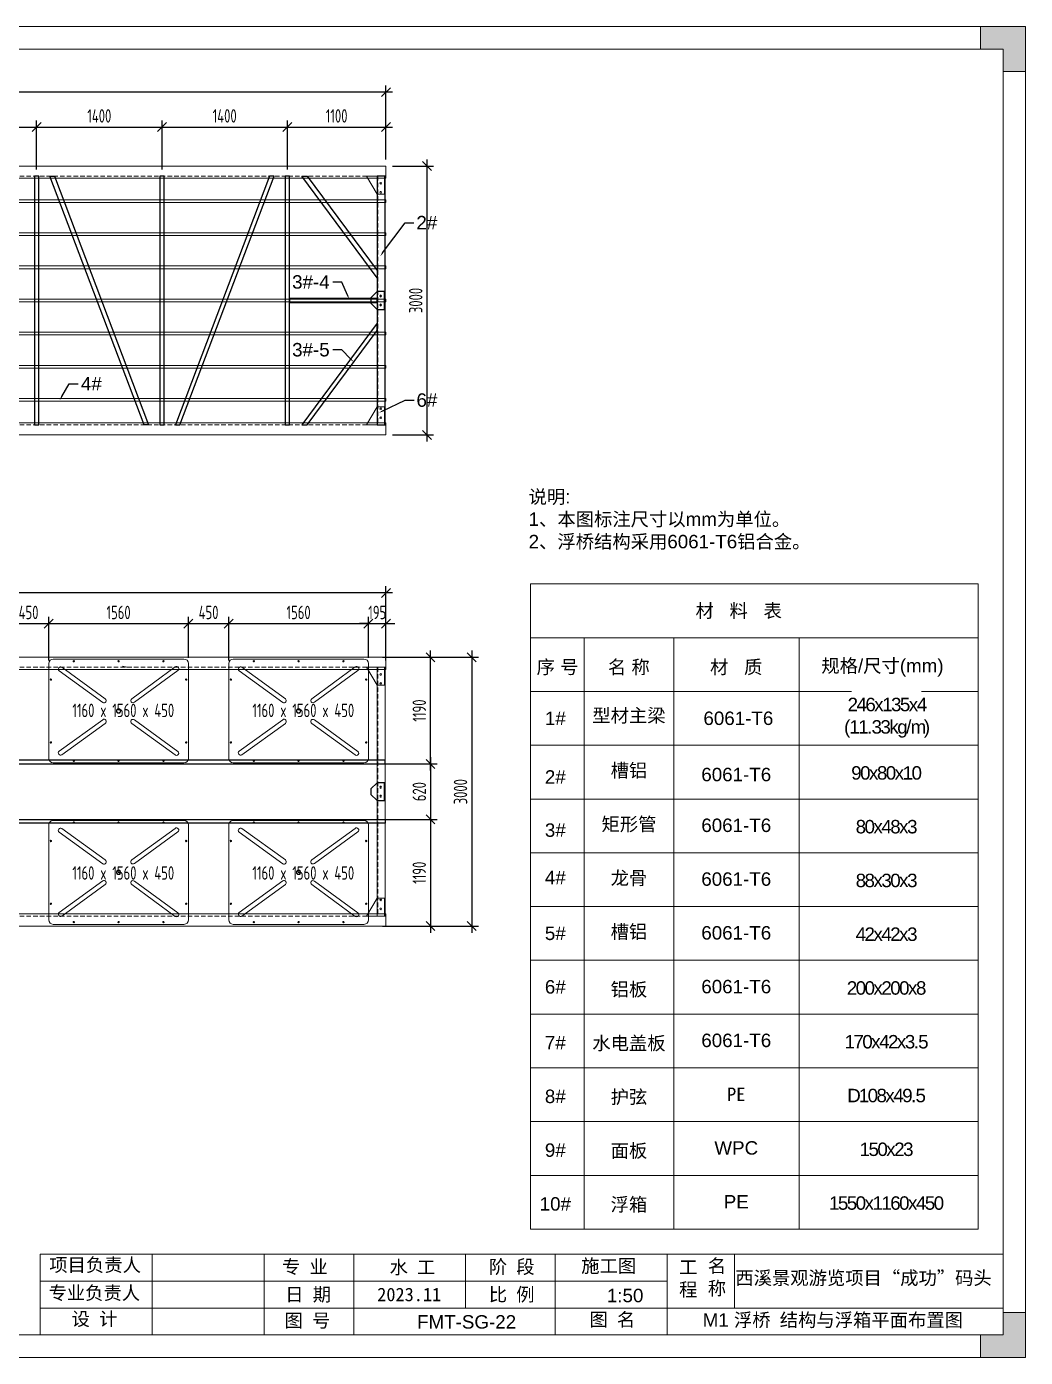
# Model space of a CAD drawing. Header units: millimetres. Extents: x 4 to 2106212, y -117026 to 198097.
# Drawn here: x 1957196 to 1968349, y 175267 to 190117 of the extents above; entities that cross this region are included whole.
import ezdxf
from ezdxf import colors
from ezdxf.entities.mleader import LeaderData, LeaderLine
from ezdxf.math import Vec2, Vec3

# ---------------------------------------------------------------- set-up
doc = ezdxf.new("R2010")
doc.units = ezdxf.units.MM
doc.linetypes.add('CENTER', pattern=[0.6, 0.375, -0.075, 0.075, -0.075])
doc.linetypes.add('DASHED', pattern=[0.75, 0.5, -0.25])
for name, color, linetype, lineweight in [('0dim', 6, 'Continuous', 9), ('dim', 6, 'Continuous', 13), ('加强板', 140, 'Continuous', 18), ('图框', 7, 'Continuous', 13), ('文本', 3, 'Continuous', 13), ('浮箱', 160, 'Continuous', 20), ('铝型材', 7, 'Continuous', 13), ('铝龙骨', 7, 'Continuous', 9)]:
    doc.layers.add(name, color=color, linetype=linetype, lineweight=lineweight)
for name, color, linetype in [('卡槽', 242, 'Continuous'), ('标注', 9, 'Continuous'), ('连接端梁', 130, 'Continuous'), ('铝横梁', 220, 'Continuous')]:
    doc.layers.add(name, color=color, linetype=linetype)
doc.styles.add('Arial', font='arial.ttf')
doc.styles.add('hztxt', font='ros1.shx', dxfattribs={"width": 0.8, "bigfont": 'hztxt.shx'})
doc.styles.get("Standard").update_dxf_attribs({"font": 'arial.ttf'})
doc.dimstyles.new('DIM-50', dxfattribs={"dimscale": 50, "dimtxt": 3, "dimasz": 2, "dimexe": 1.5, "dimexo": 1.5, "dimgap": 1, "dimtad": 1, "dimdec": 1, "dimdsep": 46, "dimtxsty": 'hztxt', "dimblk": 'OBLIQUE', "dimcen": 0, "dimdle": 1.5, "dimclrd": 9, "dimclre": 9, "dimclrt": 2, "dimadec": 1, "dimazin": 0, "dimtfac": 1, "dimtdec": 1, "dimtix": 1, "dimtmove": 2, "dimatfit": 3, "dimldrblk": 'OBLIQUE', "dimfxl": 15, "dimtolj": 1, "dimtzin": 0, "dimarcsym": 1})

# ---------------------------------------------------------------- blocks, each defined once
blk = doc.blocks.new('GW-TK')
at = {"layer": '图框', "linetype": 'Continuous', "lineweight": 0}
h = blk.add_hatch(color=256, dxfattribs=at)
h.dxf.hatch_style = 1
h.paths.add_polyline_path([(927183.55, 464715.01), (927183.55, 464705.01), (927188.55, 464705.01), (927188.55, 464710.01), (927193.56, 464710.01), (927193.56, 464715.01)])
h = blk.add_hatch(color=256, dxfattribs=at)
h.dxf.hatch_style = 1
h.paths.add_polyline_path([(927593.55, 464715.01), (927593.55, 464710.01), (927598.55, 464710.01), (927598.55, 464705.01), (927603.55, 464705.01), (927603.55, 464715.01)])
h = blk.add_hatch(color=256, dxfattribs=at)
h.dxf.hatch_style = 1
h.paths.add_polyline_path([(927193.56, 464418.01), (927193.56, 464423.01), (927188.55, 464423.01), (927188.55, 464428.01), (927183.55, 464428.01), (927183.55, 464418.01)])
h = blk.add_hatch(color=256, dxfattribs=at)
h.dxf.hatch_style = 1
h.paths.add_polyline_path([(927603.55, 464418.01), (927603.55, 464428.01), (927598.55, 464428.01), (927598.55, 464423.01), (927593.55, 464423.01), (927593.55, 464418.01)])
at = {"layer": '图框', "linetype": 'Continuous'}
for p, q in [((927383.55, 464441.02), (927383.55, 464423.01)), ((927408.55, 464441.02), (927408.55, 464423.01)), ((927433.55, 464441.02), (927433.55, 464423.01)), ((927453.55, 464441.02), (927453.55, 464423.01)), ((927478.55, 464441.02), (927478.55, 464429.01)), ((927498.55, 464441.02), (927498.55, 464423.01)), ((927523.55, 464441.02), (927523.55, 464423.01)), ((927538.55, 464441.02), (927538.55, 464429.01)), ((927383.55, 464435.01), (927523.55, 464435.01)), ((927451.56, 464429.01), (927383.55, 464429.01)), ((927383.55, 464429.01), (927598.55, 464429.01))]:
    blk.add_line(p, q, dxfattribs=at)
at = {"layer": '图框', "linetype": 'Continuous', "lineweight": 0}
for points in [[(927188.55, 464705.01), (927188.55, 464710.01), (927193.56, 464710.01), (927193.56, 464715.01), (927183.55, 464715.01), (927183.55, 464705.01)], [(927598.55, 464705.01), (927598.55, 464710.01), (927593.55, 464710.01), (927593.55, 464715.01), (927603.55, 464715.01), (927603.55, 464705.01)], [(927188.55, 464428.01), (927188.55, 464423.01), (927193.56, 464423.01), (927193.56, 464418.01), (927183.55, 464418.01), (927183.55, 464428.01)], [(927598.55, 464428.01), (927598.55, 464423.01), (927593.55, 464423.01), (927593.55, 464418.01), (927603.55, 464418.01), (927603.55, 464428.01)]]:
    blk.add_lwpolyline(points, close=True, dxfattribs=at)
at = {"layer": '图框'}
for points in [[(927183.55, 464715.01), (927603.55, 464715.01), (927603.55, 464418.01), (927183.55, 464418.01)], [(927188.55, 464710.01), (927598.55, 464710.01), (927598.55, 464423.01), (927188.55, 464423.01)]]:
    blk.add_lwpolyline(points, close=True, dxfattribs=at)
at = {"layer": '图框', "linetype": 'Continuous'}
blk.add_lwpolyline([(927383.55, 464441.02), (927598.55, 464441.02)], dxfattribs=at)
at = {"layer": '图框', "linetype": 'Continuous', "char_height": 3, "attachment_point": 1}
for s, width, heights, insert in [('{\\fSimSun|b0|i0|c134|p2;项目负责人}', 26.0225, [0], (927385.56, 464440.15)), ('{\\fSimSun|b0|i0|c134|p2;名 称}', 5.2119, [0], (927532.62, 464439.93)), ('{\\fSimSun|b0|i0|c134|p2;专 业}', 12.8345, [0], (927437.53, 464439.73)), ('{\\fSimSun|b0|i0|c134|p2;阶 段}', 17.4775, [0], (927483.73, 464439.73)), ('{\\fSimSun|b0|i0|c134|p2;工 程}', 5.2119, [0], (927526.21, 464439.66)), ('{\\fSimSun|b0|i0|c134|p2;专业负责人}', 24.6361, [2.04], (927385.39, 464433.9)), ('{\\fSimSun|b0|i0|c134|p2;日 期}', 11.224, [0], (927438.25, 464433.55)), ('{\\fSimSun|b0|i0|c134|p2;比 例}', 10.9146, [0], (927483.71, 464433.55)), ('{\\fSimSun|b0|i0|c134|p2;设 计}', 16.2353, [0], (927390.55, 464428.09)), ('{\\fSimSun|b0|i0|c134|p2;图 号}', 23.6261, [0], (927438.11, 464427.75)), ('{\\fSimSun|b0|i0|c134|p2;图 名}', 12.066, [0], (927506.19, 464427.94))]:
    blk.add_mtext_dynamic_manual_height_columns(s, width=width, gutter_width=17.5, heights=heights, dxfattribs=dict(at, insert=insert))
at = {"layer": '图框', "color": 3, "linetype": 'Continuous', "char_height": 3, "attachment_point": 1}
for s, width, insert in [('\\pt9;{\\fSimSun|b0|i0|c134|p2;施工图}', 18.6303, (927504.36, 464439.94)), ('{\\fSimSun|b0|i0|c134|p2;水 工}', 11.224, (927461.55, 464439.63)), ('\\pt9;{\\fSimSun|b0|i0|c134|p2;西溪景观游览项目“成功”码头}', 60.0149, (927538.77, 464437.24)), ('{\\fSimSun|b0|i0|c134|p2;2023.11}', 11.224, (927458.8, 464433.55))]:
    blk.add_mtext_dynamic_manual_height_columns(s, width=width, gutter_width=17.5, heights=[0], dxfattribs=dict(at, insert=insert))
blk = doc.blocks.new('_Oblique')
at = {"color": 0, "linetype": 'ByBlock', "lineweight": -2}
blk.add_line((-0.5, -0.5), (0.5, 0.5), dxfattribs=at)
blk = doc.blocks.new('*D2972')
at = {"layer": 'Defpoints', "color": 0, "transparency": 16777216}
for p in [(1949208, 183798), (1949208, 183080, 0), (1961208, 183080)]:
    blk.add_point(p, dxfattribs=at)
at = {"layer": '标注', "color": 9, "lineweight": -2, "transparency": 16777216}
for p, q in [((1949208, 183155), (1949208, 183873)), ((1961208, 183155), (1961208, 183873)), ((1961283, 183798), (1949133, 183798))]:
    blk.add_line(p, q, dxfattribs=at)
at = {"layer": '标注', "color": 9, "lineweight": -2, "transparency": 16777216, "xscale": 100, "yscale": 100, "zscale": 100, "rotation": 180}
blk.add_blockref('_Oblique', (1949208, 183798), dxfattribs=at)
at = {"layer": '标注', "color": 9, "lineweight": -2, "transparency": 16777216, "xscale": 100, "yscale": 100, "zscale": 100}
blk.add_blockref('_Oblique', (1961208, 183798), dxfattribs=at)
at = {"layer": '标注', "color": 2, "transparency": 16777216, "insert": (1955208, 183923), "char_height": 150, "attachment_point": 5, "style": 'hztxt'}
blk.add_mtext('\\A1;12000', dxfattribs=at)
blk = doc.blocks.new('*D2981')
at = {"layer": 'Defpoints', "color": 0, "transparency": 16777216}
for p in [(1957443, 183455), (1956993, 182998, 0), (1957443, 182969, 0)]:
    blk.add_point(p, dxfattribs=at)
at = {"layer": '标注', "color": 9, "lineweight": -2, "transparency": 16777216}
for p, q in [((1956918, 183455), (1957518, 183455)), ((1956993, 183073), (1956993, 183530)), ((1957443, 183044), (1957443, 183530))]:
    blk.add_line(p, q, dxfattribs=at)
at = {"layer": '标注', "color": 9, "lineweight": -2, "transparency": 16777216, "xscale": 100, "yscale": 100, "zscale": 100, "rotation": 180}
blk.add_blockref('_Oblique', (1956993, 183455), dxfattribs=at)
at = {"layer": '标注', "color": 9, "lineweight": -2, "transparency": 16777216, "xscale": 100, "yscale": 100, "zscale": 100}
blk.add_blockref('_Oblique', (1957443, 183455), dxfattribs=at)
at = {"layer": '标注', "color": 2, "transparency": 16777216, "insert": (1957218, 183580), "char_height": 150, "attachment_point": 5, "style": 'hztxt'}
blk.add_mtext('\\A1;450', dxfattribs=at)
blk = doc.blocks.new('*D2982')
at = {"layer": 'Defpoints', "color": 0, "transparency": 16777216}
for p in [(1959003, 183455), (1957443, 182969, 0), (1959003, 182998, 0)]:
    blk.add_point(p, dxfattribs=at)
at = {"layer": '标注', "color": 9, "lineweight": -2, "transparency": 16777216}
for p, q in [((1957368, 183455), (1959078, 183455)), ((1957443, 183044), (1957443, 183530)), ((1959003, 183073), (1959003, 183530))]:
    blk.add_line(p, q, dxfattribs=at)
at = {"layer": '标注', "color": 9, "lineweight": -2, "transparency": 16777216, "xscale": 100, "yscale": 100, "zscale": 100, "rotation": 180}
blk.add_blockref('_Oblique', (1957443, 183455), dxfattribs=at)
at = {"layer": '标注', "color": 9, "lineweight": -2, "transparency": 16777216, "xscale": 100, "yscale": 100, "zscale": 100}
blk.add_blockref('_Oblique', (1959003, 183455), dxfattribs=at)
at = {"layer": '标注', "color": 2, "transparency": 16777216, "insert": (1958223, 183580), "char_height": 150, "attachment_point": 5, "style": 'hztxt'}
blk.add_mtext('\\A1;1560', dxfattribs=at)
blk = doc.blocks.new('*D2983')
at = {"layer": 'Defpoints', "color": 0, "transparency": 16777216}
for p in [(1959453, 183455), (1959003, 182998, 0), (1959453, 182969, 0)]:
    blk.add_point(p, dxfattribs=at)
at = {"layer": '标注', "color": 9, "lineweight": -2, "transparency": 16777216}
for p, q in [((1958928, 183455), (1959528, 183455)), ((1959003, 183073), (1959003, 183530)), ((1959453, 183044), (1959453, 183530))]:
    blk.add_line(p, q, dxfattribs=at)
at = {"layer": '标注', "color": 9, "lineweight": -2, "transparency": 16777216, "xscale": 100, "yscale": 100, "zscale": 100, "rotation": 180}
blk.add_blockref('_Oblique', (1959003, 183455), dxfattribs=at)
at = {"layer": '标注', "color": 9, "lineweight": -2, "transparency": 16777216, "xscale": 100, "yscale": 100, "zscale": 100}
blk.add_blockref('_Oblique', (1959453, 183455), dxfattribs=at)
at = {"layer": '标注', "color": 2, "transparency": 16777216, "insert": (1959228, 183580), "char_height": 150, "attachment_point": 5, "style": 'hztxt'}
blk.add_mtext('\\A1;450', dxfattribs=at)
blk = doc.blocks.new('*D2984')
at = {"layer": 'Defpoints', "color": 0, "transparency": 16777216}
for p in [(1961013, 183455), (1959453, 182969, 0), (1961013, 182998, 0)]:
    blk.add_point(p, dxfattribs=at)
at = {"layer": '标注', "color": 9, "lineweight": -2, "transparency": 16777216}
for p, q in [((1959378, 183455), (1961088, 183455)), ((1959453, 183044), (1959453, 183530)), ((1961013, 183073), (1961013, 183530))]:
    blk.add_line(p, q, dxfattribs=at)
at = {"layer": '标注', "color": 9, "lineweight": -2, "transparency": 16777216, "xscale": 100, "yscale": 100, "zscale": 100, "rotation": 180}
blk.add_blockref('_Oblique', (1959453, 183455), dxfattribs=at)
at = {"layer": '标注', "color": 9, "lineweight": -2, "transparency": 16777216, "xscale": 100, "yscale": 100, "zscale": 100}
blk.add_blockref('_Oblique', (1961013, 183455), dxfattribs=at)
at = {"layer": '标注', "color": 2, "transparency": 16777216, "insert": (1960233, 183580), "char_height": 150, "attachment_point": 5, "style": 'hztxt'}
blk.add_mtext('\\A1;1560', dxfattribs=at)
blk = doc.blocks.new('*D2985')
at = {"layer": 'Defpoints', "color": 0, "transparency": 16777216}
for p in [(1961208, 183455), (1961013, 182998, 0), (1961208, 182969, 0)]:
    blk.add_point(p, dxfattribs=at)
at = {"layer": '标注', "color": 9, "lineweight": -2, "transparency": 16777216}
for p, q in [((1961013, 183455), (1960913, 183455)), ((1961013, 183073), (1961013, 183530)), ((1961013, 183455), (1961208, 183455)), ((1961208, 183044), (1961208, 183530)), ((1961208, 183455), (1961308, 183455))]:
    blk.add_line(p, q, dxfattribs=at)
at = {"layer": '标注', "color": 9, "lineweight": -2, "transparency": 16777216, "xscale": 100, "yscale": 100, "zscale": 100}
blk.add_blockref('_Oblique', (1961013, 183455), dxfattribs=at)
at = {"layer": '标注', "color": 9, "lineweight": -2, "transparency": 16777216, "xscale": 100, "yscale": 100, "zscale": 100, "rotation": 180}
blk.add_blockref('_Oblique', (1961208, 183455), dxfattribs=at)
at = {"layer": '标注', "color": 2, "transparency": 16777216, "insert": (1961111, 183580), "char_height": 150, "attachment_point": 5, "style": 'hztxt'}
blk.add_mtext('\\A1;195', dxfattribs=at)
blk = doc.blocks.new('FX')
at = {"layer": '浮箱', "color": 5, "linetype": 'Continuous'}
for p, q in [((1949463, 183146, 0), (1950923, 183146, 0)), ((1949413, 182036, 0), (1949413, 183096, 0)), ((1950973, 183096, 0), (1950973, 182036, 0)), ((1950923, 181986, 0), (1949463, 181986, 0))]:
    blk.add_line(p, q, dxfattribs=at)
at = {"layer": '浮箱', "color": 1, "linetype": 'CENTER', "ltscale": 9.652}
for p, q in [((1949703, 183121, 0), (1949683, 183121, 0)), ((1949693, 183131, 0), (1949693, 183110, 0)), ((1950203, 183121, 0), (1950183, 183121, 0)), ((1950193, 183131, 0), (1950193, 183110, 0)), ((1950703, 183121, 0), (1950683, 183121, 0)), ((1950693, 183131, 0), (1950693, 183110, 0)), ((1949448, 182916, 0), (1949428, 182916, 0)), ((1949438, 182926, 0), (1949438, 182905, 0)), ((1950958, 182916, 0), (1950938, 182916, 0)), ((1950948, 182926, 0), (1950948, 182905, 0)), ((1949448, 182216, 0), (1949428, 182216, 0)), ((1949438, 182226, 0), (1949438, 182205, 0)), ((1950958, 182216, 0), (1950938, 182216, 0)), ((1950948, 182226, 0), (1950948, 182205, 0)), ((1949703, 182011, 0), (1949683, 182011, 0)), ((1949693, 182021, 0), (1949693, 182000, 0)), ((1950203, 182011, 0), (1950183, 182011, 0)), ((1950193, 182021, 0), (1950193, 182000, 0)), ((1950703, 182011, 0), (1950683, 182011, 0)), ((1950693, 182021, 0), (1950693, 182000, 0))]:
    blk.add_line(p, q, dxfattribs=at)
at = {"layer": '浮箱', "linetype": 'Continuous'}
for p, q in [((1950794, 183146, 0), (1950794, 183146, 0)), ((1950799, 183146, 0), (1950799, 183146, 0)), ((1950799, 183146, 0), (1950799, 183146, 0)), ((1950799, 183146, 0), (1950799, 183146, 0)), ((1950800, 183146, 0), (1950800, 183146, 0)), ((1950800, 183146, 0), (1950800, 183146, 0)), ((1950800, 183146, 0), (1950800, 183146, 0)), ((1950805, 183146, 0), (1950805, 183146, 0)), ((1949413, 182978, 0), (1949413, 182978, 0)), ((1949413, 182973, 0), (1949413, 182973, 0)), ((1949413, 182972, 0), (1949413, 182972, 0)), ((1949413, 182972, 0), (1949413, 182972, 0)), ((1949413, 182972, 0), (1949413, 182972, 0)), ((1949413, 182971, 0), (1949413, 182971, 0)), ((1949413, 182971, 0), (1949413, 182971, 0)), ((1949413, 182967, 0), (1949413, 182967, 0))]:
    blk.add_line(p, q, dxfattribs=at)
at = {"layer": '浮箱', "color": 5, "linetype": 'Continuous', "elevation": 0}
for points in [[(1949530, 183014, -1), (1949559, 183054), (1950045, 182703, -0.999989), (1950016, 182662), (1949530, 183014)], [(1950855, 183016, 1), (1950825, 183057), (1950340, 182703, 0.999989), (1950369, 182663), (1950855, 183016)], [(1949530, 182117, 1), (1949559, 182077), (1950045, 182428, 0.999989), (1950016, 182469), (1949530, 182117)], [(1950855, 182115, -1), (1950825, 182075), (1950340, 182428, -0.999989), (1950369, 182468), (1950855, 182115)]]:
    blk.add_lwpolyline(points, format="xyb", dxfattribs=at)
blk.add_lwpolyline([(1950208, 182586), (1950208, 182586)], dxfattribs=at)
at = {"layer": '浮箱', "color": 9, "linetype": 'Continuous'}
for centre in [(1949693, 183121, 0), (1950193, 183121, 0), (1950693, 183121, 0), (1949438, 182916, 0), (1950948, 182916, 0), (1949438, 182216, 0), (1950948, 182216, 0), (1949693, 182011, 0), (1950193, 182011, 0), (1950693, 182011, 0)]:
    blk.add_circle(centre, 7.5, dxfattribs=at)
at = {"layer": '浮箱', "color": 5, "linetype": 'Continuous'}
for radius in [25, 20]:
    blk.add_circle((1950193, 182566, 0), radius, dxfattribs=at)
at = {"layer": '浮箱', "color": 5, "linetype": 'Continuous', "extrusion": (0, 0, -1)}
for centre, start, end in [((-1949463, 183096, 0), 0, 90), ((-1950923, 183096, 0), 90, 180), ((-1949463, 182036, 0), 270, 0), ((-1950923, 182036, 0), 180, 270)]:
    blk.add_arc(centre, 50, start, end, dxfattribs=at)
blk = doc.blocks.new('*D3004')
at = {"layer": 'Defpoints', "color": 0, "transparency": 16777216}
for p in [(1957308, 188996), (1955908, 188449), (1957308, 188449)]:
    blk.add_point(p, dxfattribs=at)
at = {"layer": '标注', "color": 9, "lineweight": -2, "transparency": 16777216}
for p, q in [((1955908, 188524), (1955908, 189071)), ((1957308, 188524), (1957308, 189071)), ((1955833, 188996), (1957383, 188996))]:
    blk.add_line(p, q, dxfattribs=at)
at = {"layer": '标注', "color": 9, "lineweight": -2, "transparency": 16777216, "xscale": 100, "yscale": 100, "zscale": 100, "rotation": 180}
blk.add_blockref('_Oblique', (1955908, 188996), dxfattribs=at)
at = {"layer": '标注', "color": 9, "lineweight": -2, "transparency": 16777216, "xscale": 100, "yscale": 100, "zscale": 100}
blk.add_blockref('_Oblique', (1957308, 188996), dxfattribs=at)
at = {"layer": '标注', "color": 2, "transparency": 16777216, "insert": (1956608, 189121), "char_height": 150, "attachment_point": 5, "style": 'hztxt'}
blk.add_mtext('\\A1;1400', dxfattribs=at)
blk = doc.blocks.new('*D3005')
at = {"layer": 'Defpoints', "color": 0, "transparency": 16777216}
for p in [(1958708, 188996), (1957308, 188449), (1958708, 188449)]:
    blk.add_point(p, dxfattribs=at)
at = {"layer": '标注', "color": 9, "lineweight": -2, "transparency": 16777216}
for p, q in [((1957308, 188524), (1957308, 189071)), ((1958708, 188524), (1958708, 189071)), ((1957233, 188996), (1958783, 188996))]:
    blk.add_line(p, q, dxfattribs=at)
at = {"layer": '标注', "color": 9, "lineweight": -2, "transparency": 16777216, "xscale": 100, "yscale": 100, "zscale": 100, "rotation": 180}
blk.add_blockref('_Oblique', (1957308, 188996), dxfattribs=at)
at = {"layer": '标注', "color": 9, "lineweight": -2, "transparency": 16777216, "xscale": 100, "yscale": 100, "zscale": 100}
blk.add_blockref('_Oblique', (1958708, 188996), dxfattribs=at)
at = {"layer": '标注', "color": 2, "transparency": 16777216, "insert": (1958008, 189121), "char_height": 150, "attachment_point": 5, "style": 'hztxt'}
blk.add_mtext('\\A1;1400', dxfattribs=at)
blk = doc.blocks.new('*D3006')
at = {"layer": 'Defpoints', "color": 0, "transparency": 16777216}
for p in [(1960108, 188996), (1958708, 188449), (1960108, 188449)]:
    blk.add_point(p, dxfattribs=at)
at = {"layer": '标注', "color": 9, "lineweight": -2, "transparency": 16777216}
for p, q in [((1958708, 188524), (1958708, 189071)), ((1960108, 188524), (1960108, 189071)), ((1958633, 188996), (1960183, 188996))]:
    blk.add_line(p, q, dxfattribs=at)
at = {"layer": '标注', "color": 9, "lineweight": -2, "transparency": 16777216, "xscale": 100, "yscale": 100, "zscale": 100, "rotation": 180}
blk.add_blockref('_Oblique', (1958708, 188996), dxfattribs=at)
at = {"layer": '标注', "color": 9, "lineweight": -2, "transparency": 16777216, "xscale": 100, "yscale": 100, "zscale": 100}
blk.add_blockref('_Oblique', (1960108, 188996), dxfattribs=at)
at = {"layer": '标注', "color": 2, "transparency": 16777216, "insert": (1959408, 189121), "char_height": 150, "attachment_point": 5, "style": 'hztxt'}
blk.add_mtext('\\A1;1400', dxfattribs=at)
blk = doc.blocks.new('*D3007')
at = {"layer": 'Defpoints', "color": 0, "transparency": 16777216}
for p in [(1949208, 189386), (1949208, 188561), (1961208, 188561)]:
    blk.add_point(p, dxfattribs=at)
at = {"layer": '标注', "color": 9, "lineweight": -2, "transparency": 16777216}
for p, q in [((1961283, 189386), (1949133, 189386)), ((1949208, 188636), (1949208, 189461)), ((1961208, 188636), (1961208, 189461))]:
    blk.add_line(p, q, dxfattribs=at)
at = {"layer": '标注', "color": 9, "lineweight": -2, "transparency": 16777216, "xscale": 100, "yscale": 100, "zscale": 100, "rotation": 180}
blk.add_blockref('_Oblique', (1949208, 189386), dxfattribs=at)
at = {"layer": '标注', "color": 9, "lineweight": -2, "transparency": 16777216, "xscale": 100, "yscale": 100, "zscale": 100}
blk.add_blockref('_Oblique', (1961208, 189386), dxfattribs=at)
at = {"layer": '标注', "color": 2, "transparency": 16777216, "insert": (1955208, 189511), "char_height": 150, "attachment_point": 5, "style": 'hztxt'}
blk.add_mtext('\\A1;12000', dxfattribs=at)
blk = doc.blocks.new('A$C0D8A069B')
blk.add_lwpolyline([(80, -100), (0, -100), (0, 100), (80, 100), (150, 30), (150, -30), (80, -100)])
for centre in [(40, 50), (40, -50)]:
    blk.add_circle(centre, 9)
blk = doc.blocks.new('*D2996')
at = {"layer": 'Defpoints', "color": 0, "transparency": 16777216}
for p in [(1961208, 183080), (1961208, 180080), (1962166, 180080)]:
    blk.add_point(p, dxfattribs=at)
at = {"layer": '标注', "color": 9, "lineweight": -2, "transparency": 16777216}
for p, q in [((1962166, 183155), (1962166, 180005)), ((1961283, 183080), (1962241, 183080)), ((1961283, 180080), (1962241, 180080))]:
    blk.add_line(p, q, dxfattribs=at)
at = {"layer": '标注', "color": 9, "lineweight": -2, "transparency": 16777216, "xscale": 100, "yscale": 100, "zscale": 100}
for p, rotation in [((1962166, 183080), 90), ((1962166, 180080), 270)]:
    blk.add_blockref('_Oblique', p, dxfattribs=dict(at, rotation=rotation))
at = {"layer": '标注', "color": 2, "transparency": 16777216, "insert": (1962041, 181580), "char_height": 150, "attachment_point": 5, "rotation": 90, "style": 'hztxt'}
blk.add_mtext('\\A1;3000', dxfattribs=at)
blk = doc.blocks.new('*D2997')
at = {"layer": 'Defpoints', "color": 0, "transparency": 16777216}
for p in [(1961096, 183080), (1961706, 183080), (1961096, 181890, 0)]:
    blk.add_point(p, dxfattribs=at)
at = {"layer": '标注', "color": 9, "lineweight": -2, "transparency": 16777216}
for p, q in [((1961706, 181815), (1961706, 183155)), ((1961171, 183080), (1961781, 183080)), ((1961171, 181890), (1961781, 181890))]:
    blk.add_line(p, q, dxfattribs=at)
at = {"layer": '标注', "color": 9, "lineweight": -2, "transparency": 16777216, "xscale": 100, "yscale": 100, "zscale": 100}
for p, rotation in [((1961706, 183080), 90), ((1961706, 181890), 270)]:
    blk.add_blockref('_Oblique', p, dxfattribs=dict(at, rotation=rotation))
at = {"layer": '标注', "color": 2, "transparency": 16777216, "insert": (1961581, 182485), "char_height": 150, "attachment_point": 5, "rotation": 90, "style": 'hztxt'}
blk.add_mtext('\\A1;1190', dxfattribs=at)
blk = doc.blocks.new('*D2998')
at = {"layer": 'Defpoints', "color": 0, "transparency": 16777216}
for p in [(1961096, 181270, 0), (1961096, 180080), (1961706, 180080)]:
    blk.add_point(p, dxfattribs=at)
at = {"layer": '标注', "color": 9, "lineweight": -2, "transparency": 16777216}
for p, q in [((1961706, 181345), (1961706, 180005)), ((1961171, 181270), (1961781, 181270)), ((1961171, 180080), (1961781, 180080))]:
    blk.add_line(p, q, dxfattribs=at)
at = {"layer": '标注', "color": 9, "lineweight": -2, "transparency": 16777216, "xscale": 100, "yscale": 100, "zscale": 100}
for p, rotation in [((1961706, 181270), 90), ((1961706, 180080), 270)]:
    blk.add_blockref('_Oblique', p, dxfattribs=dict(at, rotation=rotation))
at = {"layer": '标注', "color": 2, "transparency": 16777216, "insert": (1961581, 180675), "char_height": 150, "attachment_point": 5, "rotation": 90, "style": 'hztxt'}
blk.add_mtext('\\A1;1190', dxfattribs=at)
blk = doc.blocks.new('*D2999')
at = {"layer": 'Defpoints', "color": 0, "transparency": 16777216}
for p in [(1961096, 181890), (1961096, 181270, 0), (1961706, 181270)]:
    blk.add_point(p, dxfattribs=at)
at = {"layer": '标注', "color": 9, "lineweight": -2, "transparency": 16777216}
for p, q in [((1961706, 181965), (1961706, 181195)), ((1961171, 181890), (1961781, 181890)), ((1961171, 181270), (1961781, 181270))]:
    blk.add_line(p, q, dxfattribs=at)
at = {"layer": '标注', "color": 9, "lineweight": -2, "transparency": 16777216, "xscale": 100, "yscale": 100, "zscale": 100}
for p, rotation in [((1961706, 181890), 90), ((1961706, 181270), 270)]:
    blk.add_blockref('_Oblique', p, dxfattribs=dict(at, rotation=rotation))
at = {"layer": '标注', "color": 2, "transparency": 16777216, "insert": (1961581, 181580), "char_height": 150, "attachment_point": 5, "rotation": 90, "style": 'hztxt'}
blk.add_mtext('\\A1;620', dxfattribs=at)
blk = doc.blocks.new('*D3000')
at = {"layer": 'Defpoints', "color": 0, "transparency": 16777216}
for p in [(1961208, 188561), (1961208, 185561), (1961666, 185561)]:
    blk.add_point(p, dxfattribs=at)
at = {"layer": '标注', "color": 9, "lineweight": -2, "transparency": 16777216}
for p, q in [((1961666, 188636), (1961666, 185486)), ((1961283, 188561), (1961741, 188561)), ((1961283, 185561), (1961741, 185561))]:
    blk.add_line(p, q, dxfattribs=at)
at = {"layer": '标注', "color": 9, "lineweight": -2, "transparency": 16777216, "xscale": 100, "yscale": 100, "zscale": 100}
for p, rotation in [((1961666, 188561), 90), ((1961666, 185561), 270)]:
    blk.add_blockref('_Oblique', p, dxfattribs=dict(at, rotation=rotation))
at = {"layer": '标注', "color": 2, "transparency": 16777216, "insert": (1961541, 187061), "char_height": 150, "attachment_point": 5, "rotation": 90, "style": 'hztxt'}
blk.add_mtext('\\A1;3000', dxfattribs=at)
blk = doc.blocks.new('连接加强板')
at = {"layer": '加强板'}
blk.add_lwpolyline([(-194915, -559), (-194915, -359), (-195115, -479), (-195115, -559)], close=True, dxfattribs=at)
for centre in [(-195095, -519), (-194995, -519)]:
    blk.add_circle(centre, 9, dxfattribs=at)
blk = doc.blocks.new('*U2968')
at = {"rotation": 90.00000000000001}
blk.add_blockref('连接加强板', (-459, 195015), dxfattribs=at)
blk = doc.blocks.new('*U2969')
at = {"color": 0, "linetype": 'ByBlock', "lineweight": -2, "transparency": 16777216}
blk.add_blockref('*U2968', (0, 0), dxfattribs=at)
blk = doc.blocks.new('*U2970')
at = {"rotation": 90.00000000000001}
blk.add_blockref('连接加强板', (-459, 195015), dxfattribs=at)
blk = doc.blocks.new('*U2971')
at = {"color": 0, "linetype": 'ByBlock', "lineweight": -2, "transparency": 16777216}
blk.add_blockref('*U2970', (0, 0), dxfattribs=at)
blk = doc.blocks.new('*D3001')
at = {"layer": 'Defpoints', "color": 0, "transparency": 16777216}
for p in [(1961208, 188996), (1960108, 188449), (1961208, 188561)]:
    blk.add_point(p, dxfattribs=at)
at = {"layer": '标注', "color": 9, "lineweight": -2, "transparency": 16777216}
for p, q in [((1960108, 188524), (1960108, 189071)), ((1961208, 188636), (1961208, 189071)), ((1960033, 188996), (1961283, 188996))]:
    blk.add_line(p, q, dxfattribs=at)
at = {"layer": '标注', "color": 9, "lineweight": -2, "transparency": 16777216, "xscale": 100, "yscale": 100, "zscale": 100, "rotation": 180}
blk.add_blockref('_Oblique', (1960108, 188996), dxfattribs=at)
at = {"layer": '标注', "color": 9, "lineweight": -2, "transparency": 16777216, "xscale": 100, "yscale": 100, "zscale": 100}
blk.add_blockref('_Oblique', (1961208, 188996), dxfattribs=at)
at = {"layer": '标注', "color": 2, "transparency": 16777216, "insert": (1960658, 189121), "char_height": 150, "attachment_point": 5, "style": 'hztxt'}
blk.add_mtext('\\A1;1100', dxfattribs=at)
blk = doc.blocks.new('*U2964')
at = {"rotation": 90.00000000000001}
blk.add_blockref('连接加强板', (-459, 195015), dxfattribs=at)
blk = doc.blocks.new('*U2965')
at = {"color": 0, "linetype": 'ByBlock', "lineweight": -2, "transparency": 16777216}
blk.add_blockref('*U2964', (0, 0), dxfattribs=at)
blk = doc.blocks.new('*U2966')
at = {"rotation": 90.00000000000001}
blk.add_blockref('连接加强板', (-459, 195015), dxfattribs=at)
blk = doc.blocks.new('*U2967')
at = {"color": 0, "linetype": 'ByBlock', "lineweight": -2, "transparency": 16777216}
blk.add_blockref('*U2966', (0, 0), dxfattribs=at)

msp = doc.modelspace()

# ---------------------------------------------------------------- linework, layer by layer
at = {"layer": '0dim'}
msp.add_line((1958268.2068, 182982.0699), (1958314.0952, 182967.9895), dxfattribs=at)
at = {"layer": 'dim', "color": 1, "linetype": 'DASHED', "ltscale": 100}
for p, q in [((1949320.0944, 188449.1969), (1961208.0944, 188449.1969)), ((1961119.5944, 188449.1969), (1961119.5944, 185673.1969)), ((1949320.0944, 185673.1969), (1961208.0944, 185673.1969)), ((1949320.0944, 182967.9895), (1961208.0944, 182967.9895)), ((1961119.5944, 182967.9895), (1961119.5944, 180191.9895)), ((1949320.0944, 180191.9895), (1961208.0944, 180191.9895))]:
    msp.add_line(p, q, dxfattribs=at)
at = {"layer": '卡槽', "color": 22, "ltscale": 5000}
for points in [[(1949208.0944, 181931.9895), (1949208.0944, 181889.9895), (1961200.5944, 181889.9895), (1961200.5944, 181931.9895)], [(1949208.0944, 181227.9895), (1949208.0944, 181269.9895), (1961200.5944, 181269.9895), (1961200.5944, 181227.9895)]]:
    msp.add_lwpolyline(points, close=True, dxfattribs=at)
at = {"layer": '文本'}
for p, q in [((1962821.3801, 183898.006), (1962821.3801, 176698.0257)), ((1962821.3801, 183898.006), (1967821.3148, 183898.006)), ((1967821.3148, 183898.006), (1967821.3148, 176698.0257)), ((1962821.3801, 183298.0257), (1967821.3148, 183298.0257)), ((1963421.3539, 183298.0257), (1963421.3539, 176698.0257)), ((1964421.3279, 183298.0257), (1964421.3279, 176698.0257)), ((1965821.3046, 183298.0257), (1965821.3046, 176698.0257)), ((1967821.3148, 183298.0257), (1967821.3148, 176698.0257)), ((1967821.3148, 183298.0257), (1967821.3148, 176698.0257)), ((1967821.3148, 183298.0257), (1967821.3148, 176698.0257)), ((1962821.3801, 182698.0257), (1967821.3148, 182698.0257)), ((1962821.3801, 182098.0257), (1967821.3148, 182098.0257)), ((1962821.3801, 181498.0257), (1967821.3148, 181498.0257)), ((1962821.3801, 180898.0257), (1967821.3148, 180898.0257)), ((1962821.3801, 180298.0257), (1967821.3148, 180298.0257)), ((1962821.3801, 179698.0257), (1967821.3148, 179698.0257)), ((1962821.3801, 179098.0257), (1967821.3148, 179098.0257)), ((1962821.3801, 178498.0257), (1967821.3148, 178498.0257)), ((1962821.3801, 177898.0257), (1967821.3148, 177898.0257)), ((1962821.3801, 177298.0257), (1967821.3148, 177298.0257)), ((1962821.3801, 176698.0257), (1967821.3148, 176698.0257))]:
    msp.add_line(p, q, dxfattribs=at)
at = {"layer": '连接端梁', "color": 200}
msp.add_lwpolyline([(1961200.5944, 185673.1969), (1961200.5944, 188449.1969), (1961110.5944, 188449.1969), (1961110.5944, 185673.1969)], close=True, dxfattribs=at)
at = {"layer": '铝型材', "color": 3}
for points in [[(1961208.0944, 188561.1969), (1949208.0944, 188561.1969), (1949343.0944, 188426.1969), (1961208.0944, 188426.1969)], [(1961208.0944, 185561.1969), (1949208.0944, 185561.1969), (1949343.0944, 185696.1969), (1961208.0944, 185696.1969)], [(1961208.0944, 183079.9895), (1949208.0944, 183079.9895), (1949343.0944, 182944.9895), (1961208.0944, 182944.9895)], [(1961208.0944, 180079.9895), (1949208.0944, 180079.9895), (1949343.0944, 180214.9895), (1961208.0944, 180214.9895)]]:
    msp.add_lwpolyline(points, close=True, dxfattribs=at)
at = {"layer": '铝型材', "color": 200}
msp.add_lwpolyline([(1961200.5944, 180191.9895), (1961200.5944, 182967.9895), (1961110.5944, 182967.9895), (1961110.5944, 180191.9895)], close=True, dxfattribs=at)
at = {"layer": '铝横梁', "color": 243}
for points in [[(1957284.1058, 188449.1969), (1957284.0944, 185673.1969), (1957332.0944, 185673.1969), (1957332.1058, 188449.1969)], [(1958507.7708, 185673.1974), (1957457.1058, 188449.1969), (1957508.4279, 188449.1987), (1958559.0944, 185673.1974)], [(1958684.1058, 188449.1969), (1958684.0944, 185673.1969), (1958732.0944, 185673.1969), (1958732.1058, 188449.1969)], [(1958908.418, 185673.1974), (1959959.083, 188449.1969), (1959907.7608, 188449.1987), (1958857.0944, 185673.1974)], [(1960084.1058, 188449.1969), (1960084.0944, 185673.1969), (1960132.0944, 185673.1969), (1960132.1058, 188449.1969)], [(1960328.1291, 188449.1969), (1961110.5944, 187394.8081), (1961110.5944, 187314.2608), (1960268.3561, 188449.1969)], [(1960132.1002, 187037.1938), (1961110.5944, 187037.1928), (1961110.5944, 187085.1928), (1960132.1002, 187085.1938)], [(1960328.1291, 185673.1969), (1961110.5944, 186727.5856), (1961110.5944, 186808.1329), (1960268.3561, 185673.1969)]]:
    msp.add_lwpolyline(points, close=True, dxfattribs=at)
at = {"layer": '铝龙骨', "color": 0}
for points in [[(1949320.0944, 188156.1969), (1949320.0944, 188186.1969), (1961208.0944, 188186.1969), (1961208.0944, 188156.1969)], [(1949320.0944, 187786.1969), (1949320.0944, 187816.1969), (1961208.0944, 187816.1969), (1961208.0944, 187786.1969)], [(1949320.0944, 187416.1969), (1949320.0944, 187446.1969), (1961208.0944, 187446.1969), (1961208.0944, 187416.1969)], [(1949320.0944, 187046.1969), (1949320.0944, 187076.1969), (1961208.0944, 187076.1969), (1961208.0944, 187046.1969)], [(1949320.0944, 186676.1969), (1949320.0944, 186706.1969), (1961208.0944, 186706.1969), (1961208.0944, 186676.1969)], [(1949320.0944, 186306.1969), (1949320.0944, 186336.1969), (1961208.0944, 186336.1969), (1961208.0944, 186306.1969)], [(1949320.0944, 185936.1969), (1949320.0944, 185966.1969), (1961208.0944, 185966.1969), (1961208.0944, 185936.1969)]]:
    msp.add_lwpolyline(points, close=True, dxfattribs=at)

# ---------------------------------------------------------------- block references
at = {"xscale": 50, "yscale": 50, "zscale": 50}
msp.add_blockref('GW-TK', (-44411828.8301, -23045633.3238), dxfattribs=at)
at = {"color": 7}
for name, p in [('*U2965', (1961090.5944, 188349.1969)), ('*U2969', (1961090.5944, 182867.9895))]:
    msp.add_blockref(name, p, dxfattribs=at)
at = {"xscale": -1}
for p in [(1961190.5944, 187061.1969), (1961190.5944, 181579.9895)]:
    msp.add_blockref('A$C0D8A069B', p, dxfattribs=at)
at = {"color": 7, "xscale": -1, "rotation": 180}
for name, p in [('*U2967', (1961090.5944, 185773.1969)), ('*U2971', (1961090.5944, 180291.9895))]:
    msp.add_blockref(name, p, dxfattribs=at)
for p in [(8030.1261, -85.5994, 0.0005), (10040.1261, -85.5994, 0.0005)]:
    msp.add_blockref('FX', p)
at = {"xscale": -1, "rotation": 180}
for p in [(8030.1261, 363245.5783, 0.0005), (10040.1261, 363245.5783, 0.0005)]:
    msp.add_blockref('FX', p, dxfattribs=at)

# ---------------------------------------------------------------- texts
at = {"layer": '文本', "insert": (1962801.5249, 184945.9148), "char_height": 150, "attachment_point": 1, "style": 'Arial'}
msp.add_mtext_dynamic_manual_height_columns('{\\fSimSun|b0|i0|c134|p2;说明}:\\P1{\\fSimSun|b0|i0|c134|p2;、本图标注尺寸以}mm{\\fSimSun|b0|i0|c134|p2;为单位。\\P}2{\\fSimSun|b0|i0|c134|p2;、浮桥结构采用}6061-T6{\\fSimSun|b0|i0|c134|p2;铝合金。}', width=4070.735014, gutter_width=12.5, heights=[0], dxfattribs=at)
at = {"layer": '文本', "char_height": 150, "attachment_point": 5, "style": 'Arial'}
for s, insert in [(' 材   料   表 ', (1965118.1545, 183590.5067)), ('序 号', (1963124.6121, 182962.4473)), ('名 称', (1963920.8933, 182962.4473)), ('材   质', (1965119.0426, 182962.4473)), ('规格/尺寸(mm)', (1966752.721, 182962.4473)), ('型材主梁', (1963921.8458, 182421.6215)), ('1#', (1963099.597, 182397.449)), ('6061-T6', (1965143.5248, 182398.0399)), ('槽铝', (1963921.8458, 181808.6054)), ('2#', (1963099.597, 181743.8311)), ('6061-T6', (1965119.9957, 181770.4426)), ('3#', (1963099.597, 181150.2136)), ('{\\fSimSun|b0|i0|c134|p2;矩形管}', (1963921.8458, 181208.6054)), ('6061-T6', (1965119.9957, 181203.7675)), ('4#', (1963099.597, 180622.2139)), ('龙骨', (1963921.8458, 180608.6054)), ('6061-T6', (1965119.9957, 180603.7675)), ('5#', (1963099.597, 179998.5026)), ('槽铝', (1963921.8458, 180008.6054)), ('6061-T6', (1965119.9957, 180003.7675)), ('6#', (1963099.597, 179401.0825)), ('铝板', (1963921.8458, 179365.0657)), ('6061-T6', (1965119.9957, 179403.7675)), ('7#', (1963099.597, 178778.981)), ('{\\fSimSun|b0|i0|c134|p2;水电盖板}', (1963921.8458, 178765.0657)), ('6061-T6', (1965119.9957, 178803.7675)), ('8#', (1963099.597, 178178.981)), ('护弦', (1963921.8458, 178165.0657)), ('{\\fSimSun|b0|i0|c134|p2;PE}', (1965119.9957, 178203.7675)), ('9#', (1963099.597, 177578.981)), ('面板', (1963921.8458, 177565.0657)), ('WPC', (1965119.9957, 177603.7675)), ('10#', (1963099.597, 176978.981)), ('浮箱', (1963921.8458, 176965.0657)), ('PE', (1965119.9957, 177003.7675))]:
    msp.add_mtext(s, dxfattribs=dict(at, insert=insert))
at = {"layer": '文本', "color": 3, "char_height": 150, "style": 'hztxt'}
for insert, attachment_point in [((1958843.9555, 182561.9562, -0.0005), 3), ((1960853.9555, 182561.9562, -0.0005), 3), ((1958843.9555, 180598.0228, -0.0005), 9), ((1960853.9555, 180598.0228, -0.0005), 9)]:
    msp.add_mtext('\\pi41.0595;1160 x 1560 x 450          ', dxfattribs=dict(at, insert=insert, attachment_point=attachment_point))
at = {"layer": '文本', "color": 6}
note = msp.add_mtext_dynamic_manual_height_columns('{\\C256;1:50\\P}', width=120, gutter_width=0, heights=[124.0928, 0], dxfattribs=dict(at, insert=(1963555.5755, 176032.665), char_height=150, attachment_point=1, style='Arial'))
note = msp.add_mtext_dynamic_manual_height_columns('{\\C256;FMT-SG-22\\P}', width=120, gutter_width=0, heights=[124.0928, 0], dxfattribs=dict(at, insert=(1961436.2509, 175738.3364), char_height=150, attachment_point=1, style='Arial'))
at = {"layer": '文本', "color": 6, "insert": (1964745.4458, 175759.4224), "char_height": 150, "attachment_point": 1, "style": 'Arial'}
msp.add_mtext_dynamic_manual_height_columns('M1 {\\fSimSun|b0|i0|c134|p2;浮桥 结构与浮箱平面布置图}', width=3958.058362, gutter_width=18.75, heights=[0], dxfattribs=at)

# ---------------------------------------------------------------- dimensions: what is measured, and where the dimension line sits
at = {"layer": '标注'}
for base, p1, p2, picture, middle in [((1949208.0944, 189386.2269), (1961208.0944, 188561.1969), (1949208.0944, 188561.1969), '*D3007', (1955208.0944, 189511.2269)), ((1957308.1058, 188995.523), (1955908.1058, 188449.1969), (1957308.1058, 188449.1969), '*D3004', (1956608.1058, 189120.523)), ((1958708.1058, 188995.523), (1957308.1058, 188449.1969), (1958708.1058, 188449.1969), '*D3005', (1958008.1058, 189120.523)), ((1960108.1058, 188995.523), (1958708.1058, 188449.1848), (1960108.1058, 188449.1969), '*D3006', (1959408.1058, 189120.523)), ((1961208.0944, 188995.523), (1960108.1058, 188449.1969), (1961208.0944, 188561.1969), '*D3001', (1960658.1001, 189120.523)), ((1957443.0944, 183455.089), (1956993.0944, 182997.9895, -0.001), (1957443.0944, 182968.9895, -0.001), '*D2981', (1957218.0944, 183580.089)), ((1959003.0944, 183455.089), (1957443.0944, 182968.9895, -0.001), (1959003.0944, 182997.9895, -0.001), '*D2982', (1958223.0944, 183580.089)), ((1959453.0944, 183455.089), (1959003.0944, 182997.9895, -0.001), (1959453.0944, 182968.9895, -0.001), '*D2983', (1959228.0944, 183580.089)), ((1961013.0944, 183455.089), (1959453.0944, 182968.9895, -0.001), (1961013.0944, 182997.9895, -0.001), '*D2984', (1960233.0944, 183580.089)), ((1961208.0944, 183455.089), (1961013.0944, 182997.9895, -0.001), (1961208.0944, 182968.9895, 0.001), '*D2985', (1961110.5944, 183580.089))]:
    dim = msp.add_linear_dim(base=base, p1=p1, p2=p2, dimstyle='DIM-50', dxfattribs=at)
    dim.commit()
    dim.dimension.update_dxf_attribs({"geometry": picture, "text_midpoint": middle})
at = {"layer": '标注', "color": 7}
dim = msp.add_linear_dim(base=(1961666.4095, 185561.1969), p1=(1961208.0944, 188561.1969), p2=(1961208.0944, 185561.1969), angle=90, dimstyle='DIM-50', dxfattribs=at)
dim.commit()
dim.dimension.update_dxf_attribs({"geometry": '*D3000', "text_midpoint": (1961541.4095, 187061.1969)})
at = {"layer": '标注'}
for base, p1, p2, angle, picture, middle in [((1949208.0944, 183798.0009), (1961208.0944, 183079.9895), (1949208.0944, 183079.9895, 0.0005), 180, '*D2972', (1955208.0944, 183923.0009)), ((1961706.2527, 183079.9895), (1961096.0944, 181889.9895, 0.0005), (1961096.0944, 183079.9895), 90, '*D2997', (1961581.2527, 182484.9895)), ((1962166.2994, 180079.9895), (1961208.0944, 183079.9895), (1961208.0944, 180079.9895), 90, '*D2996', (1962041.2994, 181579.9895)), ((1961706.2527, 181269.9895), (1961096.0944, 181889.9895), (1961096.0944, 181269.9895, 0.0005), 90, '*D2999', (1961581.2527, 181579.9895)), ((1961706.2527, 180079.9895), (1961096.0944, 181269.9895, 0.0005), (1961096.0944, 180079.9895), 270, '*D2998', (1961581.2527, 180674.9895))]:
    dim = msp.add_linear_dim(base=base, p1=p1, p2=p2, angle=angle, dimstyle='DIM-50', dxfattribs=at)
    dim.commit()
    dim.dimension.update_dxf_attribs({"geometry": picture, "text_midpoint": middle})

# ---------------------------------------------------------------- leaders
at = {"layer": '标注', "color": 6, "linetype": 'ByBlock'}
ml = msp.add_multileader_mtext('Standard', dxfattribs=at)
ml.set_content('2#', color=6)
ml.set_leader_properties()
ml.build(insert=Vec2(0, 0))
ml.multileader.update_dxf_attribs({"dogleg_length": 100, "arrow_head_size": 50})
ctx = ml.context
ctx.base_point, ctx.char_height, ctx.arrow_head_size, ctx.landing_gap_size, ctx.plane_origin = Vec3(1961521.4302, 187928.8018), 150, 50, 35.8764, Vec3(1961406.6318, 177227.3759)
ctx.text_align_type = 2
notes = []
notes.append((ctx, [(0, (1, 1, 0), (1961421.4302, 187928.8018), (1, 0), 100, [(0, [(1961141.9879, 187551.0328)], 0, [])])]))
ctx.mtext.insert, ctx.mtext.width, ctx.mtext.defined_height, ctx.mtext.alignment, ctx.mtext.flow_direction = Vec3(1961781.5904, 188005.0808), 445.870397, 72.4015, 3, 5
ml = msp.add_multileader_mtext('Standard', dxfattribs=at)
ml.set_content('3#-4', color=6)
ml.set_leader_properties()
ml.build(insert=Vec2(0, 0))
ml.multileader.update_dxf_attribs({"dogleg_length": 100, "arrow_head_size": 50})
ctx = ml.context
ctx.base_point, ctx.char_height, ctx.arrow_head_size, ctx.landing_gap_size, ctx.plane_origin = Vec3(1960143.9632, 187267.0506), 150, 50, 35.8764, Vec3(1962982.4935, 177663.5174)
ctx.text_align_type = 2
notes.append((ctx, [(1, (1, 1, 0), (1960716.1935, 187267.0506), (-1, 0), 100, [(0, [(1960797.8436, 187075.8991)], 0, [])])]))
ctx.mtext.insert, ctx.mtext.width, ctx.mtext.defined_height, ctx.mtext.alignment, ctx.mtext.flow_direction = Vec3(1960580.3171, 187343.3807), 445.870397, 72.4015, 3, 5
ml = msp.add_multileader_mtext('Standard', dxfattribs=at)
ml.set_content('3#-5', color=6)
ml.set_leader_properties()
ml.build(insert=Vec2(0, 0))
ml.multileader.update_dxf_attribs({"dogleg_length": 100, "arrow_head_size": 50})
ctx = ml.context
ctx.base_point, ctx.char_height, ctx.arrow_head_size, ctx.landing_gap_size, ctx.plane_origin = Vec3(1960142.048, 186510.6564), 150, 50, 35.8764, Vec3(1960051.9094, 176302.0195)
ctx.text_align_type = 2
notes.append((ctx, [(1, (1, 1, 0), (1960716.0177, 186510.6564), (-1, 0), 100, [(0, [(1960848.1657, 186374.3298)], 0, [])])]))
ctx.mtext.insert, ctx.mtext.width, ctx.mtext.defined_height, ctx.mtext.alignment, ctx.mtext.flow_direction = Vec3(1960580.1413, 186586.9866), 445.870397, 72.4015, 3, 5
ml = msp.add_multileader_mtext('Standard', dxfattribs=at)
ml.set_content('4#', color=6)
ml.set_leader_properties()
ml.build(insert=Vec2(0, 0))
ml.multileader.update_dxf_attribs({"dogleg_length": 100, "arrow_head_size": 50})
ctx = ml.context
ctx.base_point, ctx.char_height, ctx.arrow_head_size, ctx.landing_gap_size, ctx.plane_origin = Vec3(1957771.8166, 186130.8587), 150, 50, 35.8764, Vec3(1957913.5858, 176353.9415)
ctx.text_align_type = 2
notes.append((ctx, [(0, (1, 1, 0), (1957671.8166, 186130.8587), (1, 0), 100, [(0, [(1957564.4903, 185948.141)], 0, [])])]))
ctx.mtext.insert, ctx.mtext.width, ctx.mtext.defined_height, ctx.mtext.alignment, ctx.mtext.flow_direction = Vec3(1958035.4556, 186207.1377), 445.870397, 72.4015, 3, 5
ml = msp.add_multileader_mtext('Standard', dxfattribs=at)
ml.set_content('6#', color=6)
ml.set_leader_properties()
ml.build(insert=Vec2(0, 0))
ml.multileader.update_dxf_attribs({"dogleg_length": 100, "arrow_head_size": 50})
ctx = ml.context
ctx.base_point, ctx.char_height, ctx.arrow_head_size, ctx.landing_gap_size, ctx.plane_origin = Vec3(1961524.0257, 185948.7117), 150, 50, 35.8764, Vec3(1962587.1911, 175507.6703)
ctx.text_align_type = 2
notes.append((ctx, [(0, (1, 1, 0), (1961424.0257, 185948.7117), (1, 0), 100, [(0, [(1961129.4924, 185808.3538)], 0, [])])]))
ctx.mtext.insert, ctx.mtext.width, ctx.mtext.defined_height, ctx.mtext.alignment, ctx.mtext.flow_direction = Vec3(1961782.4465, 186024.9906), 445.870397, 72.4015, 3, 5
for ctx, leaders in notes:
    for number, flags, end, landing, length, lines in leaders:
        leader = LeaderData()
        leader.index, (leader.has_last_leader_line, leader.has_dogleg_vector, leader.attachment_direction) = number, flags
        leader.last_leader_point, leader.dogleg_vector, leader.dogleg_length = Vec3(end), Vec3(landing), length
        for number, points, colour, breaks in lines:
            line = LeaderLine()
            line.index, line.vertices, line.color, line.breaks = number, Vec3.list(points), colors.encode_raw_color(colour), breaks
            leader.lines.append(line)
        ctx.leaders.append(leader)

# ---------------------------------------------------------------- next in the draw order: texts
at = {"layer": '文本', "char_height": 150, "attachment_point": 5, "style": 'Arial', "bg_fill": 2}
for s, insert, width in [('{\\T0.85;246x135x4 (11.33kg/m) }', (1966798.9147, 182405.2126), 628.473709), ('{\\T0.85;42x42x3}', (1966789.926, 179988.4795), 445.612602)]:
    msp.add_mtext(s, dxfattribs=dict(at, insert=insert, width=width))
for s, insert in [('{\\T0.85;90x80x10}', (1966789.926, 181788.4795)), ('{\\T0.85;80x48x3}', (1966789.926, 181188.4795)), ('{\\T0.85;88x30x3}', (1966789.926, 180588.4795)), ('{\\T0.85;200x200x8}', (1966789.926, 179388.4795)), ('{\\T0.85;170x42x3.5}', (1966789.926, 178788.4795)), ('{\\T0.85;D108x49.5}', (1966789.926, 178188.4795)), ('{\\T0.85;150x23}', (1966789.926, 177588.4795)), ('{\\T0.85;1550x1160x450}', (1966789.926, 176988.4795))]:
    msp.add_mtext(s, dxfattribs=dict(at, insert=insert))

doc.saveas('drawing.dxf')
